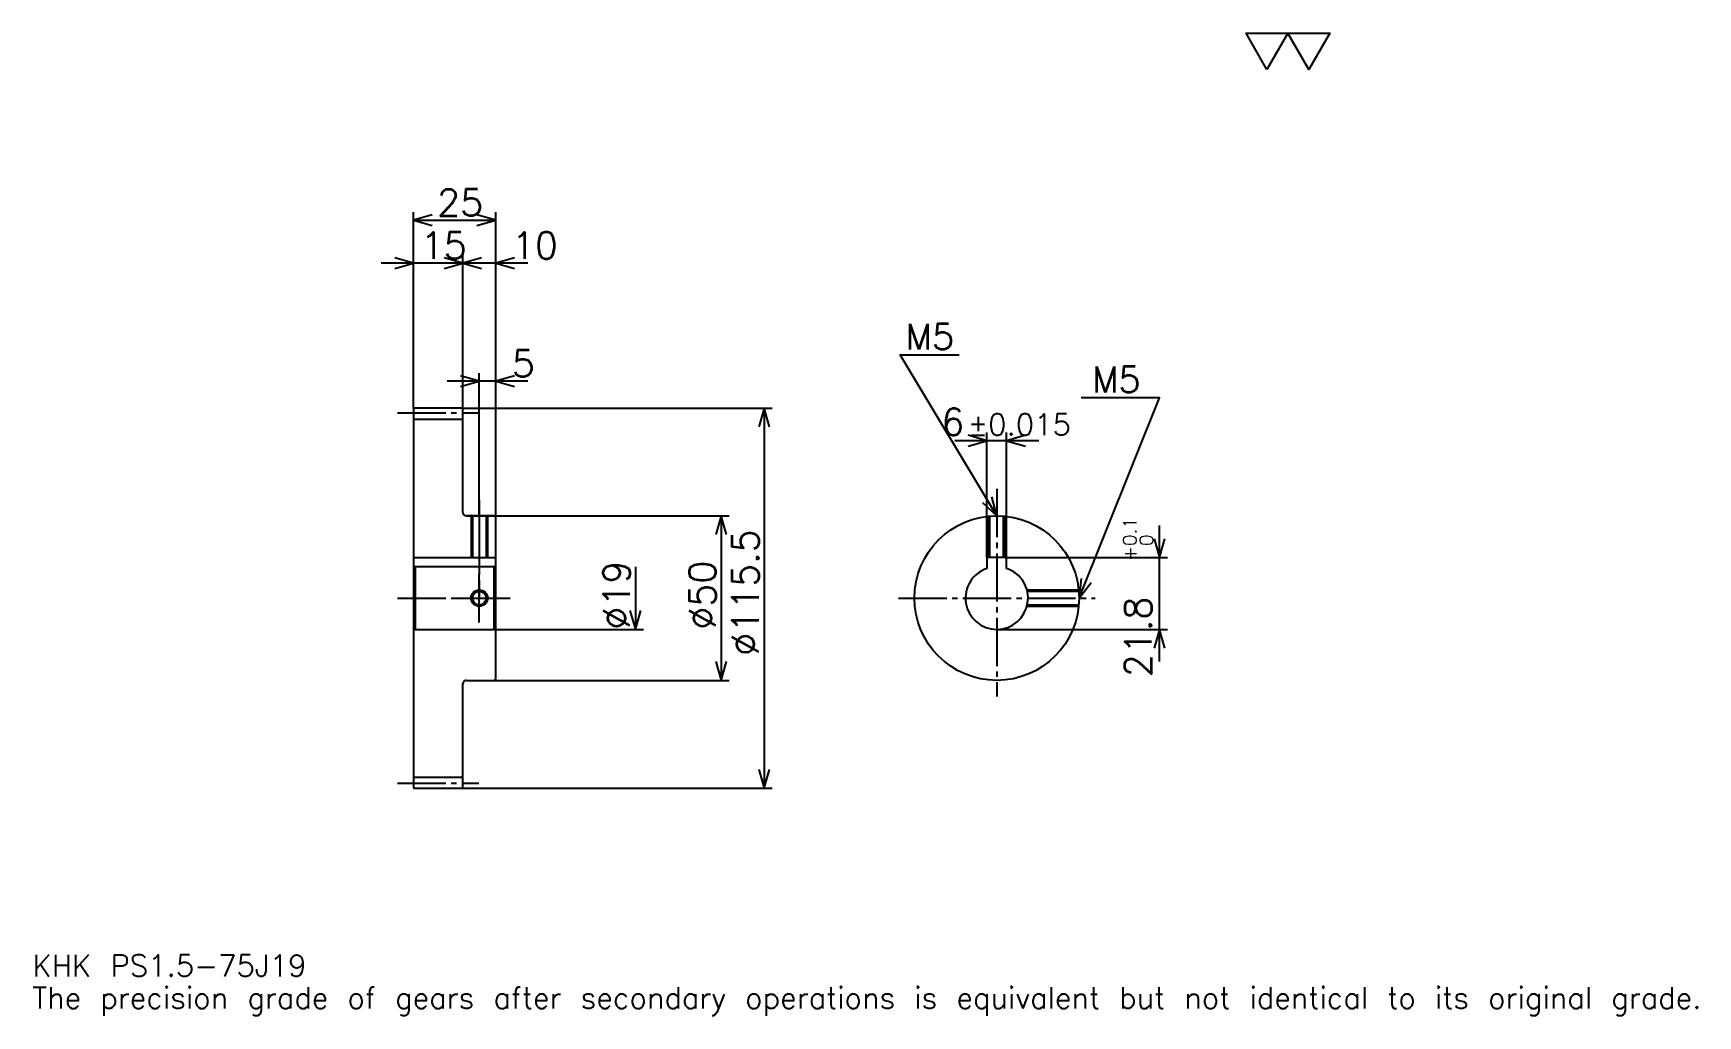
# Model space of a CAD drawing. Extents: x 17 to 522, y 6 to 304.
import ezdxf

# ---------------------------------------------------------------- set-up
doc = ezdxf.new("R2010")
doc.units = 0
doc.linetypes.add('DASHDOT', pattern=[19.565218, 14.673913, -1.630435, 1.630435, -1.630435])
doc.layers.get('0').update_dxf_attribs({"linetype": 'CONTINUOUS'})
doc.layers.add('DASHDOT', color=6, linetype='DASHDOT')
doc.styles.add('KANJI', font='TXT', dxfattribs={"bigfont": 'BIGFONT'})

msp = doc.modelspace()

# ---------------------------------------------------------------- linework, layer by layer
at = {"color": 5}
for p, q in [((132.065216, 190.630432), (132.065216, 250.141296)), ((157.065216, 190.630432), (157.065216, 250.141296)), ((132.065216, 247.695648), (157.065216, 247.695648)), ((156.847824, 234.652176), (122.282608, 234.652176)), ((166.847824, 234.652176), (137.282608, 234.652176)), ((147.065216, 190.630432), (147.065216, 237.097839)), ((166.847824, 198.782608), (142.282608, 198.782608)), ((152.065216, 190.630432), (152.065216, 201.228271)), ((132.065216, 190.530426), (132.065216, 190.630432)), ((146.96521, 190.630432), (157.065216, 190.630432)), ((147.065216, 190.530426), (147.065216, 190.630432)), ((152.065216, 157.880432), (152.065216, 190.630432)), ((152.065216, 157.880432), (152.065216, 190.630432)), ((157.065216, 190.630432), (241.032608, 190.630432)), ((157.065216, 157.380432), (157.065216, 190.630432)), ((238.586945, 190.630432), (238.586945, 75.130432)), ((306.239136, 145.180435), (306.239136, 183.152176)), ((312.239136, 145.180435), (312.239136, 183.152176)), ((322.021729, 180.706512), (296.456543, 180.706512)), ((148.065216, 157.880432), (157.065216, 157.880432)), ((157.065216, 157.880432), (227.989136, 157.880432)), ((225.543488, 157.880432), (225.543488, 107.880432)), ((358.695679, 113.597824), (358.695679, 154.963043)), ((199.456512, 142.380432), (199.456512, 123.380432)), ((312.239136, 145.180435), (361.141296, 145.180435)), ((157.065216, 123.380432), (201.902176, 123.380432)), ((309.239136, 123.380432), (361.141296, 123.380432)), ((148.065216, 107.880432), (157.065216, 107.880432)), ((157.065216, 107.880432), (227.989136, 107.880432)), ((146.96521, 75.130432), (157.065216, 75.130432)), ((157.065216, 75.130432), (241.032608, 75.130432))]:
    msp.add_line(p, q, dxfattribs=at)
at = {"color": 4}
for p, q in [((132.065216, 187.255432), (147.065216, 187.255432)), ((132.065216, 145.180435), (157.065216, 145.180435)), ((132.565216, 142.380432), (132.565216, 123.380432)), ((156.565216, 142.380432), (157.065216, 142.880432)), ((156.565216, 123.380432), (157.065216, 122.880432)), ((132.065216, 78.505432), (147.065216, 78.505432))]:
    msp.add_line(p, q, dxfattribs=at)
at = {"color": 7}
msp.add_lwpolyline([(391.304352, 293.478271), (384.945648, 304.5), (410.380432, 304.5), (404.021729, 293.478271), (397.663055, 304.5), (391.304352, 293.478271)], dxfattribs=at)
at = {"color": 5}
for points in [[(137.771744, 249.32608), (132.065216, 247.695648), (137.771744, 246.065216)], [(151.358688, 246.065216), (157.065216, 247.695648), (151.358688, 249.32608)], [(126.358696, 233.021744), (132.065216, 234.652176), (126.358696, 236.282608)], [(141.358688, 233.021744), (147.065216, 234.652176), (141.358688, 236.282608)], [(152.771744, 236.282608), (147.065216, 234.652176), (152.771744, 233.021744)], [(162.771744, 236.282608), (157.065216, 234.652176), (162.771744, 233.021744)], [(309.239136, 157.880432), (279.891296, 206.793472), (297.82608, 206.793472)], [(146.358688, 197.152176), (152.065216, 198.782608), (146.358688, 200.41304)], [(162.771744, 200.41304), (157.065216, 198.782608), (162.771744, 197.152176)], [(334.239136, 132.880432), (358.695648, 193.75), (334.891296, 193.75)], [(240.217377, 184.92392), (238.586945, 190.630432), (236.956512, 184.92392)], [(300.532593, 179.07608), (306.239136, 180.706512), (300.532593, 182.33696)], [(317.945679, 182.33696), (312.239136, 180.706512), (317.945679, 179.07608)], [(304.90506, 161.934875), (309.239136, 157.880432), (307.701233, 163.612579)], [(227.17392, 152.173904), (225.543488, 157.880432), (223.913055, 152.173904)], [(357.065247, 150.886948), (358.695679, 145.180435), (360.326111, 150.886948)], [(334.85376, 138.783401), (334.239136, 132.880432), (337.879517, 137.567688)], [(197.82608, 129.08696), (199.456512, 123.380432), (201.086945, 129.08696)], [(360.326111, 117.673912), (358.695679, 123.380432), (357.065247, 117.673912)], [(223.913055, 113.586952), (225.543488, 107.880432), (227.17392, 113.586952)], [(236.956512, 80.836952), (238.586945, 75.130432), (240.217377, 80.836952)]]:
    msp.add_lwpolyline(points, dxfattribs=at)
at = {"color": 4}
for points in [[(147.065216, 158.880432), (147.065216, 190.530426), (146.96521, 190.630432), (132.165222, 190.630432), (132.065216, 190.530426), (132.065216, 122.880432)], [(148.065216, 107.880432), (156.565216, 107.880432), (157.065216, 108.380432), (157.065216, 157.380432), (156.565216, 157.880432), (148.065216, 157.880432)], [(149.565216, 157.880432), (149.565216, 145.180435)], [(150.000214, 157.880432), (150.000214, 145.180435)], [(154.130219, 157.880432), (154.130219, 145.180435)], [(154.565216, 157.880432), (154.565216, 145.180435)], [(306.739136, 145.180435), (306.739136, 157.755112)], [(307.174133, 145.180435), (307.174133, 157.794998)], [(311.304138, 145.180435), (311.304138, 157.794998)], [(311.739136, 145.180435), (311.739136, 157.755112)], [(132.065216, 122.880432), (132.565216, 123.380432), (156.565216, 123.380432), (156.565216, 142.380432), (132.565216, 142.380432), (132.065216, 142.880432)], [(312.239136, 141.894318), (312.239136, 145.180435), (306.239136, 145.180435), (306.239136, 141.894318)], [(318.404297, 135.380432), (334.113831, 135.380432)], [(318.511993, 134.945435), (334.153687, 134.945435)], [(318.404297, 130.380432), (334.113831, 130.380432)], [(318.511993, 130.81543), (334.153687, 130.81543)], [(132.065216, 122.880432), (132.065216, 75.230431), (132.165222, 75.130432), (146.96521, 75.130432), (147.065216, 75.230431), (147.065216, 106.880432)]]:
    msp.add_lwpolyline(points, dxfattribs=at)
for centre, radius in [((309.239136, 132.880432), 25), ((152.065216, 132.880432), 2.065)]:
    msp.add_circle(centre, radius, dxfattribs=at)
at = {"color": 7}
msp.add_circle((152.065216, 132.880432), 2.5, dxfattribs=at)
at = {"color": 4}
for centre, radius, start, end in [((148.065216, 158.880432), 1, 180, 270), ((309.239136, 132.880432), 9.5, 108.40848033, 71.59151967), ((148.065216, 106.880432), 1, 90, 180)]:
    msp.add_arc(centre, radius, start, end, dxfattribs=at)
at = {"layer": 'DASHDOT', "color": 7}
for p, q in [((127.173912, 189.130432), (151.956512, 189.130432)), ((309.239136, 166.032608), (309.239136, 102.989128)), ((152.065216, 157.880432), (152.065216, 132.880432)), ((127.173912, 132.880432), (161.956512, 132.880432)), ((279.347839, 132.880432), (339.130432, 132.880432)), ((127.173912, 76.630432), (151.956512, 76.630432))]:
    msp.add_line(p, q, dxfattribs=at)
for points in [[(152.065216, 162.771729), (152.065216, 140.289124)], [(152.065216, 125.489128), (152.065216, 140.271744)], [(144.67392, 132.880432), (159.456512, 132.880432)]]:
    msp.add_lwpolyline(points, dxfattribs=at)

# ---------------------------------------------------------------- texts
at = {"color": 7, "style": 'KANJI'}
for s, height, p in [('25', 8.152174, (139.266296, 249)), ('15', 8.152174, (134.266296, 235.956512)), ('10', 8.152174, (161.956512, 235.956512)), ('M5', 7.826087, (281.521729, 208.42392)), ('5', 8.152174, (161.956512, 200.086945)), ('M5', 7.826087, (338.152161, 195.380432)), ('6', 8.152174, (292.411438, 182.33696)), ('%%p0.015', 6.521739, (300.481079, 182.33696)), ('KHK PS1.5-75J19', 6.521739, (16.304348, 17.934782)), ('The precision grade of gears after secondary operations is equivalent but not identical to its original grade.', 6.521739, (16.304348, 8.152174))]:
    msp.add_text(s, height=height, dxfattribs=at).set_placement(p)
for s, height, p in [('%%c115.5', 8.152174, (236.956512, 115.353256)), ('0.1', 4.076087, (351.684814, 148.706711)), ('0', 4.076087, (356.739136, 148.706711)), ('+', 4.076087, (351.684814, 144.141495)), ('%%c19', 8.152174, (197.82608, 123.301628)), ('%%c50', 8.152174, (223.913055, 123.301628)), ('21.8', 8.152174, (356.25, 108.855667))]:
    msp.add_text(s, height=height, rotation=90, dxfattribs=at).set_placement(p)

doc.saveas('drawing.dxf')
